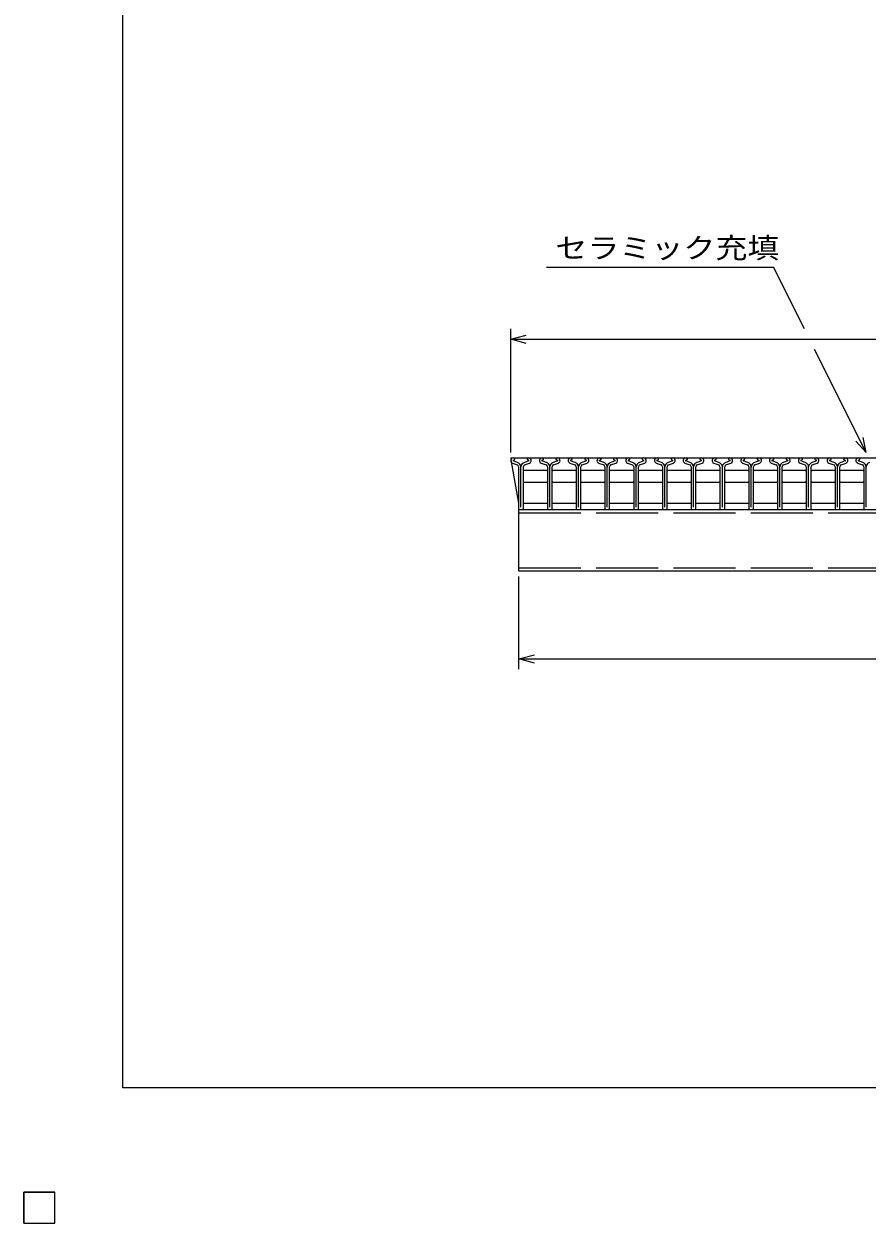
# Model space of a CAD drawing. Units: millimetres, scale not verified. Extents: x -1820 to 1736, y -1282 to 1048.
# Drawn here: x -1820 to -1002, y -1282 to -120 of the extents above; entities that cross this region are included whole.
import ezdxf
from ezdxf.enums import TextEntityAlignment as Align

# ---------------------------------------------------------------- set-up
doc = ezdxf.new("R2010")
doc.units = ezdxf.units.MM
doc.header["$LTSCALE"] = 10
doc.linetypes.add('DASHED', pattern=[7.5, 6, -1.5])
for name, color, linetype, lineweight in [('0_2', 150, 'Continuous', 25), ('16', 3, 'Continuous', 25), ('22', 2, 'Continuous', 25)]:
    doc.layers.add(name, color=color, linetype=linetype, lineweight=lineweight)
doc.styles.add('ベクトル', font='')
doc.styles.get('ベクトル').set_extended_font_data('ベクトル')

msp = doc.modelspace()

# ---------------------------------------------------------------- linework, layer by layer
at = {"layer": '0_2'}
for p, q in [((-1724, -1151.5), (-1724, 1048.5)), ((1736, -1151.5), (-1724, -1151.5))]:
    msp.add_line(p, q, dxfattribs=at)
at = {"layer": '16'}
for p, q in [((-1348, -540.5), (-352, -540.5)), ((-1348, -540.5), (-1348, -542.5)), ((-1348, -542.5), (-1340.3, -584.5)), ((-1346.38, -545.68), (-1341.51, -547.39)), ((-1341.3, -545.03), (-1345.62, -543.51)), ((-1345.46, -542.81), (-1344.02, -542.11)), ((-1344.02, -542.11), (-1344.02, -541.88)), ((-1330.4, -543.51), (-1334.72, -545.03)), ((-1334.51, -547.39), (-1329.64, -545.68)), ((-1332, -541.88), (-1332, -542.11)), ((-1332, -542.11), (-1330.56, -542.81)), ((-1318.48, -545.68), (-1313.61, -547.39)), ((-1313.4, -545.03), (-1317.72, -543.51)), ((-1317.56, -542.81), (-1316.12, -542.11)), ((-1316.12, -542.11), (-1316.12, -541.88)), ((-1302.5, -543.51), (-1306.82, -545.03)), ((-1306.61, -547.39), (-1301.74, -545.68)), ((-1304.1, -541.88), (-1304.1, -542.11)), ((-1304.1, -542.11), (-1302.66, -542.81)), ((-1290.58, -545.68), (-1285.71, -547.39)), ((-1285.5, -545.03), (-1289.82, -543.51)), ((-1289.66, -542.81), (-1288.22, -542.11)), ((-1288.22, -542.11), (-1288.22, -541.88)), ((-1274.6, -543.51), (-1278.92, -545.03)), ((-1278.71, -547.39), (-1273.84, -545.68)), ((-1276.2, -541.88), (-1276.2, -542.11)), ((-1276.2, -542.11), (-1274.76, -542.81)), ((-1262.68, -545.68), (-1257.81, -547.39)), ((-1257.6, -545.03), (-1261.92, -543.51)), ((-1261.76, -542.81), (-1260.32, -542.11)), ((-1260.32, -542.11), (-1260.32, -541.88)), ((-1246.7, -543.51), (-1251.02, -545.03)), ((-1250.81, -547.39), (-1245.94, -545.68)), ((-1248.3, -541.88), (-1248.3, -542.11)), ((-1248.3, -542.11), (-1246.86, -542.81)), ((-1234.78, -545.68), (-1229.91, -547.39)), ((-1229.7, -545.03), (-1234.02, -543.51)), ((-1233.86, -542.81), (-1232.42, -542.11)), ((-1232.42, -542.11), (-1232.42, -541.88)), ((-1218.8, -543.51), (-1223.12, -545.03)), ((-1222.91, -547.39), (-1218.04, -545.68)), ((-1220.4, -541.88), (-1220.4, -542.11)), ((-1220.4, -542.11), (-1218.96, -542.81)), ((-1206.88, -545.68), (-1202.01, -547.39)), ((-1201.8, -545.03), (-1206.12, -543.51)), ((-1205.96, -542.81), (-1204.52, -542.11)), ((-1204.52, -542.11), (-1204.52, -541.88)), ((-1190.9, -543.51), (-1195.22, -545.03)), ((-1195.01, -547.39), (-1190.14, -545.68)), ((-1192.5, -541.88), (-1192.5, -542.11)), ((-1192.5, -542.11), (-1191.06, -542.81)), ((-1178.98, -545.68), (-1174.11, -547.39)), ((-1173.9, -545.03), (-1178.22, -543.51)), ((-1178.06, -542.81), (-1176.62, -542.11)), ((-1176.62, -542.11), (-1176.62, -541.88)), ((-1163, -543.51), (-1167.32, -545.03)), ((-1167.11, -547.39), (-1162.24, -545.68)), ((-1164.6, -541.88), (-1164.6, -542.11)), ((-1164.6, -542.11), (-1163.16, -542.81)), ((-1151.08, -545.68), (-1146.21, -547.39)), ((-1146, -545.03), (-1150.32, -543.51)), ((-1150.16, -542.81), (-1148.72, -542.11)), ((-1148.72, -542.11), (-1148.72, -541.88)), ((-1135.1, -543.51), (-1139.42, -545.03)), ((-1139.21, -547.39), (-1134.34, -545.68)), ((-1136.7, -541.88), (-1136.7, -542.11)), ((-1136.7, -542.11), (-1135.26, -542.81)), ((-1123.18, -545.68), (-1118.31, -547.39)), ((-1118.1, -545.03), (-1122.42, -543.51)), ((-1122.26, -542.81), (-1120.82, -542.11)), ((-1120.82, -542.11), (-1120.82, -541.88)), ((-1107.2, -543.51), (-1111.52, -545.03)), ((-1111.31, -547.39), (-1106.44, -545.68)), ((-1108.8, -541.88), (-1108.8, -542.11)), ((-1108.8, -542.11), (-1107.36, -542.81)), ((-1095.28, -545.68), (-1090.41, -547.39)), ((-1090.2, -545.03), (-1094.52, -543.51)), ((-1094.36, -542.81), (-1092.92, -542.11)), ((-1092.92, -542.11), (-1092.92, -541.88)), ((-1079.3, -543.51), (-1083.62, -545.03)), ((-1083.41, -547.39), (-1078.54, -545.68)), ((-1080.9, -541.88), (-1080.9, -542.11)), ((-1080.9, -542.11), (-1079.46, -542.81)), ((-1067.38, -545.68), (-1062.51, -547.39)), ((-1062.3, -545.03), (-1066.62, -543.51)), ((-1066.46, -542.81), (-1065.02, -542.11)), ((-1065.02, -542.11), (-1065.02, -541.88)), ((-1051.4, -543.51), (-1055.72, -545.03)), ((-1055.51, -547.39), (-1050.64, -545.68)), ((-1053, -541.88), (-1053, -542.11)), ((-1053, -542.11), (-1051.56, -542.81)), ((-1039.48, -545.68), (-1034.61, -547.39)), ((-1034.4, -545.03), (-1038.72, -543.51)), ((-1038.56, -542.81), (-1037.12, -542.11)), ((-1037.12, -542.11), (-1037.12, -541.88)), ((-1023.5, -543.51), (-1027.82, -545.03)), ((-1027.61, -547.39), (-1022.74, -545.68)), ((-1025.1, -541.88), (-1025.1, -542.11)), ((-1025.1, -542.11), (-1023.66, -542.81)), ((-1011.58, -545.68), (-1006.71, -547.39)), ((-1006.5, -545.03), (-1010.82, -543.51)), ((-1010.66, -542.81), (-1009.22, -542.11)), ((-1009.22, -542.11), (-1009.22, -541.88)), ((-1340.31, -549.09), (-1340.31, -589.81)), ((-1338, -588.21), (-1338, -549.14)), ((-1335.75, -553.5), (-1334.75, -552.5)), ((-1335.71, -589.81), (-1335.71, -549.09)), ((-1334.75, -552.5), (-1313.35, -552.5)), ((-1313.35, -552.5), (-1312.35, -553.5)), ((-1312.41, -549.09), (-1312.41, -589.81)), ((-1310.1, -588.21), (-1310.1, -549.14)), ((-1307.85, -553.5), (-1306.85, -552.5)), ((-1307.81, -589.81), (-1307.81, -549.09)), ((-1306.85, -552.5), (-1285.45, -552.5)), ((-1285.45, -552.5), (-1284.45, -553.5)), ((-1284.51, -549.09), (-1284.51, -589.81)), ((-1282.2, -588.21), (-1282.2, -549.14)), ((-1279.95, -553.5), (-1278.95, -552.5)), ((-1279.91, -589.81), (-1279.91, -549.09)), ((-1278.95, -552.5), (-1257.55, -552.5)), ((-1257.55, -552.5), (-1256.55, -553.5)), ((-1256.61, -549.09), (-1256.61, -589.81)), ((-1254.3, -588.21), (-1254.3, -549.14)), ((-1252.05, -553.5), (-1251.05, -552.5)), ((-1252.01, -589.81), (-1252.01, -549.09)), ((-1251.05, -552.5), (-1229.65, -552.5)), ((-1229.65, -552.5), (-1228.65, -553.5)), ((-1228.71, -549.09), (-1228.71, -589.81)), ((-1226.4, -588.21), (-1226.4, -549.14)), ((-1224.15, -553.5), (-1223.15, -552.5)), ((-1224.11, -589.81), (-1224.11, -549.09)), ((-1223.15, -552.5), (-1201.75, -552.5)), ((-1201.75, -552.5), (-1200.75, -553.5)), ((-1200.81, -549.09), (-1200.81, -589.81)), ((-1198.5, -588.21), (-1198.5, -549.14)), ((-1196.25, -553.5), (-1195.25, -552.5)), ((-1196.21, -589.81), (-1196.21, -549.09)), ((-1195.25, -552.5), (-1173.85, -552.5)), ((-1173.85, -552.5), (-1172.85, -553.5)), ((-1172.91, -549.09), (-1172.91, -589.81)), ((-1170.6, -588.21), (-1170.6, -549.14)), ((-1168.35, -553.5), (-1167.35, -552.5)), ((-1168.31, -589.81), (-1168.31, -549.09)), ((-1167.35, -552.5), (-1145.95, -552.5)), ((-1145.95, -552.5), (-1144.95, -553.5)), ((-1145.01, -549.09), (-1145.01, -589.81)), ((-1142.7, -588.21), (-1142.7, -549.14)), ((-1140.45, -553.5), (-1139.45, -552.5)), ((-1140.41, -589.81), (-1140.41, -549.09)), ((-1139.45, -552.5), (-1118.05, -552.5)), ((-1118.05, -552.5), (-1117.05, -553.5)), ((-1117.11, -549.09), (-1117.11, -589.81)), ((-1114.8, -588.21), (-1114.8, -549.14)), ((-1112.55, -553.5), (-1111.55, -552.5)), ((-1112.51, -589.81), (-1112.51, -549.09)), ((-1111.55, -552.5), (-1090.15, -552.5)), ((-1090.15, -552.5), (-1089.15, -553.5)), ((-1089.21, -549.09), (-1089.21, -589.81)), ((-1086.9, -588.21), (-1086.9, -549.14)), ((-1084.65, -553.5), (-1083.65, -552.5)), ((-1084.61, -589.81), (-1084.61, -549.09)), ((-1083.65, -552.5), (-1062.25, -552.5)), ((-1062.25, -552.5), (-1061.25, -553.5)), ((-1061.31, -549.09), (-1061.31, -589.81)), ((-1059, -588.21), (-1059, -549.14)), ((-1056.75, -553.5), (-1055.75, -552.5)), ((-1056.71, -589.81), (-1056.71, -549.09)), ((-1055.75, -552.5), (-1034.35, -552.5)), ((-1034.35, -552.5), (-1033.35, -553.5)), ((-1033.41, -549.09), (-1033.41, -589.81)), ((-1031.1, -588.21), (-1031.1, -549.14)), ((-1028.85, -553.5), (-1027.85, -552.5)), ((-1028.81, -589.81), (-1028.81, -549.09)), ((-1027.85, -552.5), (-1006.45, -552.5)), ((-1006.45, -552.5), (-1005.45, -553.5)), ((-1005.51, -549.09), (-1005.51, -589.81)), ((-1003.2, -588.21), (-1003.2, -549.14)), ((-1334.75, -564.5), (-1335.75, -563.5)), ((-1313.35, -564.5), (-1334.75, -564.5)), ((-1312.35, -563.5), (-1313.35, -564.5)), ((-1306.85, -564.5), (-1307.85, -563.5)), ((-1285.45, -564.5), (-1306.85, -564.5)), ((-1284.45, -563.5), (-1285.45, -564.5)), ((-1278.95, -564.5), (-1279.95, -563.5)), ((-1257.55, -564.5), (-1278.95, -564.5)), ((-1256.55, -563.5), (-1257.55, -564.5)), ((-1251.05, -564.5), (-1252.05, -563.5)), ((-1229.65, -564.5), (-1251.05, -564.5)), ((-1228.65, -563.5), (-1229.65, -564.5)), ((-1223.15, -564.5), (-1224.15, -563.5)), ((-1201.75, -564.5), (-1223.15, -564.5)), ((-1200.75, -563.5), (-1201.75, -564.5)), ((-1195.25, -564.5), (-1196.25, -563.5)), ((-1173.85, -564.5), (-1195.25, -564.5)), ((-1172.85, -563.5), (-1173.85, -564.5)), ((-1167.35, -564.5), (-1168.35, -563.5)), ((-1145.95, -564.5), (-1167.35, -564.5)), ((-1144.95, -563.5), (-1145.95, -564.5)), ((-1139.45, -564.5), (-1140.45, -563.5)), ((-1118.05, -564.5), (-1139.45, -564.5)), ((-1117.05, -563.5), (-1118.05, -564.5)), ((-1111.55, -564.5), (-1112.55, -563.5)), ((-1090.15, -564.5), (-1111.55, -564.5)), ((-1089.15, -563.5), (-1090.15, -564.5)), ((-1083.65, -564.5), (-1084.65, -563.5)), ((-1062.25, -564.5), (-1083.65, -564.5)), ((-1061.25, -563.5), (-1062.25, -564.5)), ((-1055.75, -564.5), (-1056.75, -563.5)), ((-1034.35, -564.5), (-1055.75, -564.5)), ((-1033.35, -563.5), (-1034.35, -564.5)), ((-1027.85, -564.5), (-1028.85, -563.5)), ((-1006.45, -564.5), (-1027.85, -564.5)), ((-1005.45, -563.5), (-1006.45, -564.5)), ((-1340, -590.5), (-360, -590.5)), ((-1340, -650.5), (-1340, -590.5)), ((-1339.61, -590.51), (-1336.41, -590.51)), ((-1335.7, -584.5), (-1312.4, -584.5)), ((-1311.71, -590.51), (-1308.51, -590.51)), ((-1307.8, -584.5), (-1284.5, -584.5)), ((-1283.81, -590.51), (-1280.61, -590.51)), ((-1279.9, -584.5), (-1256.6, -584.5)), ((-1255.91, -590.51), (-1252.71, -590.51)), ((-1252, -584.5), (-1228.7, -584.5)), ((-1228.01, -590.51), (-1224.81, -590.51)), ((-1224.1, -584.5), (-1200.8, -584.5)), ((-1200.11, -590.51), (-1196.91, -590.51)), ((-1196.2, -584.5), (-1172.9, -584.5)), ((-1172.21, -590.51), (-1169.01, -590.51)), ((-1168.3, -584.5), (-1145, -584.5)), ((-1144.31, -590.51), (-1141.11, -590.51)), ((-1140.4, -584.5), (-1117.1, -584.5)), ((-1116.41, -590.51), (-1113.21, -590.51)), ((-1112.5, -584.5), (-1089.2, -584.5)), ((-1088.51, -590.51), (-1085.31, -590.51)), ((-1084.6, -584.5), (-1061.3, -584.5)), ((-1060.61, -590.51), (-1057.41, -590.51)), ((-1056.7, -584.5), (-1033.4, -584.5)), ((-1032.71, -590.51), (-1029.51, -590.51)), ((-1028.8, -584.5), (-1005.5, -584.5)), ((-1004.81, -590.51), (-1001.61, -590.51)), ((-360, -650.5), (-1340, -650.5)), ((-1820, -1252.5), (-1790, -1252.5)), ((-1820, -1282.5), (-1820, -1252.5)), ((-1820, -1252.5), (-1790, -1252.5)), ((-1820, -1282.5), (-1820, -1252.5)), ((-1820, -1252.5), (-1790, -1252.5)), ((-1820, -1282.5), (-1820, -1252.5)), ((-1820, -1252.5), (-1790, -1252.5)), ((-1820, -1282.5), (-1820, -1252.5)), ((-1820, -1252.5), (-1790, -1252.5)), ((-1820, -1282.5), (-1820, -1252.5)), ((-1790, -1282.5), (-1790, -1252.5)), ((-1790, -1282.5), (-1790, -1252.5)), ((-1790, -1282.5), (-1790, -1252.5)), ((-1790, -1282.5), (-1790, -1252.5)), ((-1790, -1282.5), (-1790, -1252.5)), ((-1820, -1282.5), (-1790, -1282.5)), ((-1820, -1282.5), (-1790, -1282.5)), ((-1820, -1282.5), (-1790, -1282.5)), ((-1820, -1282.5), (-1790, -1282.5)), ((-1820, -1282.5), (-1790, -1282.5))]:
    msp.add_line(p, q, dxfattribs=at)
at = {"layer": '16', "linetype": 'DASHED'}
for p, q in [((-1340, -593.7), (-360, -593.7)), ((-1340, -647.3), (-360, -647.3))]:
    msp.add_line(p, q, dxfattribs=at)
at = {"layer": '16'}
for centre, radius, start, end in [((-1345.31, -543.2), 2.7, 90.98, 246.68), ((-1345.29, -543.22), 0.44, 111.91, 222.33), ((-1345.47, -541.95), 1.45, 2.5, 85.55), ((-1342.59, -549.44), 4.6, 3.78, 73.7), ((-1333.43, -549.44), 4.6, 106.3, 176.22), ((-1330.55, -541.95), 1.45, 94.45, 177.5), ((-1330.71, -543.2), 2.7, 293.32, 89.02002), ((-1330.73, -543.22), 0.44, 317.67, 68.08999), ((-1317.41, -543.2), 2.7, 90.98, 246.68), ((-1317.39, -543.22), 0.44, 111.91, 222.33), ((-1317.57, -541.95), 1.45, 2.5, 85.55), ((-1314.69, -549.44), 4.6, 3.78, 73.7), ((-1305.53, -549.44), 4.6, 106.3, 176.22), ((-1302.65, -541.95), 1.45, 94.45, 177.5), ((-1302.81, -543.2), 2.7, 293.32, 89.02002), ((-1302.83, -543.22), 0.44, 317.67, 68.08999), ((-1289.51, -543.2), 2.7, 90.98, 246.68), ((-1289.49, -543.22), 0.44, 111.91, 222.33), ((-1289.67, -541.95), 1.45, 2.5, 85.55), ((-1286.79, -549.44), 4.6, 3.78, 73.7), ((-1277.63, -549.44), 4.6, 106.3, 176.22), ((-1274.75, -541.95), 1.45, 94.45, 177.5), ((-1274.91, -543.2), 2.7, 293.32, 89.02002), ((-1274.93, -543.22), 0.44, 317.67, 68.08999), ((-1261.61, -543.2), 2.7, 90.98, 246.68), ((-1261.59, -543.22), 0.44, 111.91, 222.33), ((-1261.77, -541.95), 1.45, 2.5, 85.55), ((-1258.89, -549.44), 4.6, 3.78, 73.7), ((-1249.73, -549.44), 4.6, 106.3, 176.22), ((-1246.85, -541.95), 1.45, 94.45, 177.5), ((-1247.01, -543.2), 2.7, 293.32, 89.02002), ((-1247.03, -543.22), 0.44, 317.67, 68.08999), ((-1233.71, -543.2), 2.7, 90.98, 246.68), ((-1233.69, -543.22), 0.44, 111.91, 222.33), ((-1233.87, -541.95), 1.45, 2.5, 85.55), ((-1230.99, -549.44), 4.6, 3.78, 73.7), ((-1221.83, -549.44), 4.6, 106.3, 176.22), ((-1218.95, -541.95), 1.45, 94.45, 177.5), ((-1219.11, -543.2), 2.7, 293.32, 89.02002), ((-1219.13, -543.22), 0.44, 317.67, 68.08999), ((-1205.81, -543.2), 2.7, 90.98, 246.68), ((-1205.79, -543.22), 0.44, 111.91, 222.33), ((-1205.97, -541.95), 1.45, 2.5, 85.55), ((-1203.09, -549.44), 4.6, 3.78, 73.7), ((-1193.93, -549.44), 4.6, 106.3, 176.22), ((-1191.05, -541.95), 1.45, 94.45, 177.5), ((-1191.21, -543.2), 2.7, 293.32, 89.02002), ((-1191.23, -543.22), 0.44, 317.67, 68.08999), ((-1177.91, -543.2), 2.7, 90.98, 246.68), ((-1177.89, -543.22), 0.44, 111.91, 222.33), ((-1178.07, -541.95), 1.45, 2.5, 85.55), ((-1175.19, -549.44), 4.6, 3.78, 73.7), ((-1166.03, -549.44), 4.6, 106.3, 176.22), ((-1163.15, -541.95), 1.45, 94.45, 177.5), ((-1163.31, -543.2), 2.7, 293.32, 89.02002), ((-1163.33, -543.22), 0.44, 317.67, 68.08999), ((-1150.01, -543.2), 2.7, 90.98, 246.68), ((-1149.99, -543.22), 0.44, 111.91, 222.33), ((-1150.17, -541.95), 1.45, 2.5, 85.55), ((-1147.29, -549.44), 4.6, 3.78, 73.7), ((-1138.13, -549.44), 4.6, 106.3, 176.22), ((-1135.25, -541.95), 1.45, 94.45, 177.5), ((-1135.41, -543.2), 2.7, 293.32, 89.02002), ((-1135.43, -543.22), 0.44, 317.67, 68.08999), ((-1122.11, -543.2), 2.7, 90.98, 246.68), ((-1122.09, -543.22), 0.44, 111.91, 222.33), ((-1122.27, -541.95), 1.45, 2.5, 85.55), ((-1119.39, -549.44), 4.6, 3.78, 73.7), ((-1110.23, -549.44), 4.6, 106.3, 176.22), ((-1107.35, -541.95), 1.45, 94.45, 177.5), ((-1107.51, -543.2), 2.7, 293.32, 89.02002), ((-1107.53, -543.22), 0.44, 317.67, 68.08999), ((-1094.21, -543.2), 2.7, 90.98, 246.68), ((-1094.19, -543.22), 0.44, 111.91, 222.33), ((-1094.37, -541.95), 1.45, 2.5, 85.55), ((-1091.49, -549.44), 4.6, 3.78, 73.7), ((-1082.33, -549.44), 4.6, 106.3, 176.22), ((-1079.45, -541.95), 1.45, 94.45, 177.5), ((-1079.61, -543.2), 2.7, 293.32, 89.02002), ((-1079.63, -543.22), 0.44, 317.67, 68.08999), ((-1066.31, -543.2), 2.7, 90.98, 246.68), ((-1066.29, -543.22), 0.44, 111.91, 222.33), ((-1066.47, -541.95), 1.45, 2.5, 85.55), ((-1063.59, -549.44), 4.6, 3.78, 73.7), ((-1054.43, -549.44), 4.6, 106.3, 176.22), ((-1051.55, -541.95), 1.45, 94.45, 177.5), ((-1051.71, -543.2), 2.7, 293.32, 89.02002), ((-1051.73, -543.22), 0.44, 317.67, 68.08999), ((-1038.41, -543.2), 2.7, 90.98, 246.68), ((-1038.39, -543.22), 0.44, 111.91, 222.33), ((-1038.57, -541.95), 1.45, 2.5, 85.55), ((-1035.69, -549.44), 4.6, 3.78, 73.7), ((-1026.53, -549.44), 4.6, 106.3, 176.22), ((-1023.65, -541.95), 1.45, 94.45, 177.5), ((-1023.81, -543.2), 2.7, 293.32, 89.02002), ((-1023.83, -543.22), 0.44, 317.67, 68.08999), ((-1010.51, -543.2), 2.7, 90.98, 246.68), ((-1010.49, -543.22), 0.44, 111.91, 222.33), ((-1010.67, -541.95), 1.45, 2.5, 85.55), ((-1007.79, -549.44), 4.6, 3.78, 73.7), ((-998.63, -549.44), 4.6, 106.3, 176.22), ((-1342.11, -549.09), 1.8, 0, 70.58), ((-1333.91, -549.09), 1.8, 109.42, 180), ((-1314.21, -549.09), 1.8, 0, 70.58), ((-1306.01, -549.09), 1.8, 109.42, 180), ((-1286.31, -549.09), 1.8, 0, 70.58), ((-1278.11, -549.09), 1.8, 109.42, 180), ((-1258.41, -549.09), 1.8, 0, 70.58), ((-1250.21, -549.09), 1.8, 109.42, 180), ((-1230.51, -549.09), 1.8, 0, 70.58), ((-1222.31, -549.09), 1.8, 109.42, 180), ((-1202.61, -549.09), 1.8, 0, 70.58), ((-1194.41, -549.09), 1.8, 109.42, 180), ((-1174.71, -549.09), 1.8, 0, 70.58), ((-1166.51, -549.09), 1.8, 109.42, 180), ((-1146.81, -549.09), 1.8, 0, 70.58), ((-1138.61, -549.09), 1.8, 109.42, 180), ((-1118.91, -549.09), 1.8, 0, 70.58), ((-1110.71, -549.09), 1.8, 109.42, 180), ((-1091.01, -549.09), 1.8, 0, 70.58), ((-1082.81, -549.09), 1.8, 109.42, 180), ((-1063.11, -549.09), 1.8, 0, 70.58), ((-1054.91, -549.09), 1.8, 109.42, 180), ((-1035.21, -549.09), 1.8, 0, 70.58), ((-1027.01, -549.09), 1.8, 109.42, 180), ((-1007.31, -549.09), 1.8, 0, 70.58), ((-1339.61, -589.81), 0.7, 180, 270), ((-1336.41, -589.81), 0.7, 270, 0), ((-1311.71, -589.81), 0.7, 180, 270), ((-1308.51, -589.81), 0.7, 270, 0), ((-1283.81, -589.81), 0.7, 180, 270), ((-1280.61, -589.81), 0.7, 270, 0), ((-1255.91, -589.81), 0.7, 180, 270), ((-1252.71, -589.81), 0.7, 270, 0), ((-1228.01, -589.81), 0.7, 180, 270), ((-1224.81, -589.81), 0.7, 270, 0), ((-1200.11, -589.81), 0.7, 180, 270), ((-1196.91, -589.81), 0.7, 270, 0), ((-1172.21, -589.81), 0.7, 180, 270), ((-1169.01, -589.81), 0.7, 270, 0), ((-1144.31, -589.81), 0.7, 180, 270), ((-1141.11, -589.81), 0.7, 270, 0), ((-1116.41, -589.81), 0.7, 180, 270), ((-1113.21, -589.81), 0.7, 270, 0), ((-1088.51, -589.81), 0.7, 180, 270), ((-1085.31, -589.81), 0.7, 270, 0), ((-1060.61, -589.81), 0.7, 180, 270), ((-1057.41, -589.81), 0.7, 270, 0), ((-1032.71, -589.81), 0.7, 180, 270), ((-1029.51, -589.81), 0.7, 270, 0), ((-1004.81, -589.81), 0.7, 180, 270)]:
    msp.add_arc(centre, radius, start, end, dxfattribs=at)
at = {"layer": '22', "color": 4}
for p, q in [((-1313.2, -355.5), (-1093.2, -355.5)), ((-1063.2, -415.5), (-1093.2, -355.5)), ((-1348, -535.5), (-1348, -415.5)), ((-1348, -425.5), (-1333, -421.5)), ((-1333, -429.5), (-1348, -425.5)), ((-1348, -425.5), (-352, -425.5)), ((-1003.2, -535.5), (-1053.2, -435.5)), ((-1003.2, -535.5), (-1006.2, -520.9)), ((-1003.2, -535.5), (-1013.2, -524.5)), ((-1340, -745.5), (-1340, -655.5)), ((-1340, -735.5), (-1325, -731.5)), ((-1325, -739.5), (-1340, -735.5)), ((-1340, -735.5), (-360, -735.5))]:
    msp.add_line(p, q, dxfattribs=at)
at = {"layer": '22'}
for p, q in [((-1790, -1252.5), (-1820, -1252.5)), ((-1820, -1252.5), (-1820, -1282.5)), ((-1790, -1252.5), (-1820, -1252.5)), ((-1820, -1252.5), (-1820, -1282.5)), ((-1790, -1252.5), (-1820, -1252.5)), ((-1820, -1252.5), (-1820, -1282.5)), ((-1790, -1282.5), (-1790, -1252.5)), ((-1790, -1282.5), (-1790, -1252.5)), ((-1790, -1282.5), (-1790, -1252.5)), ((-1820, -1282.5), (-1790, -1282.5)), ((-1820, -1282.5), (-1790, -1282.5)), ((-1820, -1282.5), (-1790, -1282.5))]:
    msp.add_line(p, q, dxfattribs=at)

# ---------------------------------------------------------------- texts
at = {"layer": '22', "style": 'ベクトル', "width": 1.15}
msp.add_text('セラミック充填', height=19.79, dxfattribs=at).set_placement((-1304.7, -337), align=Align.MIDDLE_LEFT)

doc.saveas('drawing.dxf')
